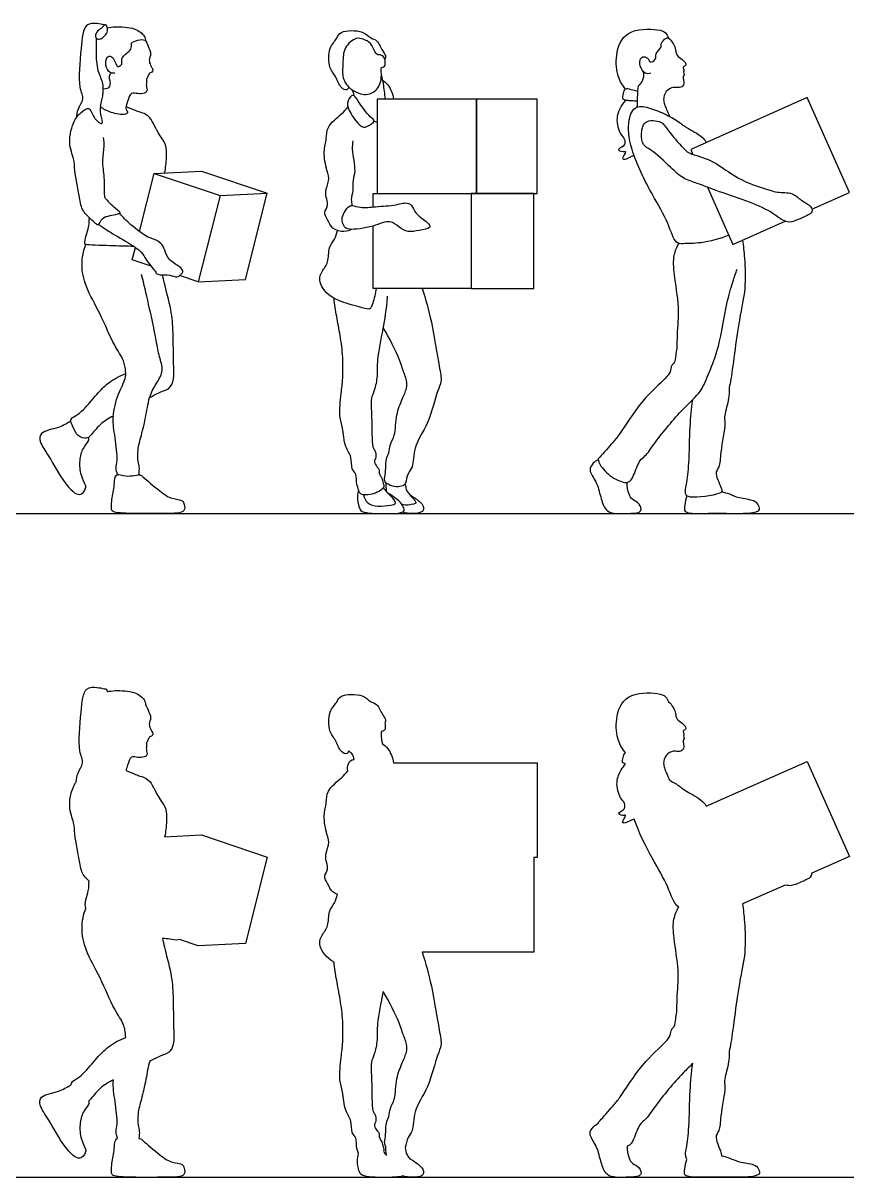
# Model space of a CAD drawing. Header units: millimetres. Extents: x 71.6 to 121.6, y 1.1 to 34.5.
# Drawn here: x 117.373 to 120.234, y 6.439 to 10.416 of the extents above; entities that cross this region are included whole.
import ezdxf

# ---------------------------------------------------------------- set-up
doc = ezdxf.new("R2010")
doc.units = ezdxf.units.MM

msp = doc.modelspace()

# ---------------------------------------------------------------- linework, layer by layer
for p, q in [((114.6457, 8.7269), (120.2337, 8.7269)), ((114.6457, 6.4409), (120.2337, 6.4409))]:
    msp.add_line(p, q)
for points in [[(118.5923, 9.8287), (118.9346, 9.8287), (118.9346, 10.1537), (118.5923, 10.1537)], [(118.9346, 10.1537), (118.9346, 9.8287), (119.1431, 9.8287), (119.1431, 10.1537)], [(118.9157, 9.8287), (118.9157, 9.5019), (119.131, 9.5019), (119.131, 9.8287)]]:
    msp.add_lwpolyline(points, close=True)
for points in [[(120.0894, 9.7744), (120.2184, 9.8318), (120.0729, 10.1591), (119.6717, 9.9808), (119.6794, 9.9636)], [(117.8244, 9.8975), (117.9873, 9.9057)], [(117.9873, 9.9057), (118.2137, 9.8298)], [(117.7736, 9.6978), (117.8244, 9.8975), (118.0508, 9.8217), (117.9752, 9.5243), (117.9109, 9.5459)], [(118.0508, 9.8217), (118.2137, 9.8298)], [(118.138, 9.5325), (118.2137, 9.8298)], [(118.5779, 9.7827), (118.5779, 9.8287), (118.9157, 9.8287), (118.9157, 9.5019), (118.5779, 9.5019), (118.5779, 9.717)], [(119.7296, 9.8505), (119.8171, 9.6535), (119.9969, 9.7334)], [(117.8135, 9.5785), (117.7488, 9.6002), (117.7598, 9.6433)], [(117.9752, 9.5243), (118.138, 9.5325)], [(118.6478, 7.8677), (118.9346, 7.8677)], [(118.9346, 7.8677), (119.1431, 7.8677), (119.1431, 7.5427), (119.131, 7.5427)], [(119.7255, 7.7187), (120.0729, 7.8731), (120.2184, 7.5458), (120.0894, 7.4884)], [(117.8599, 7.6133), (117.9873, 7.6197)], [(117.9873, 7.6197), (118.2137, 7.5438)], [(118.2137, 7.5438), (118.138, 7.2465)], [(119.131, 7.5427), (119.131, 7.2159), (118.9157, 7.2159)], [(119.9969, 7.4474), (119.8498, 7.382)], [(117.9752, 7.2383), (117.9109, 7.2599)], [(118.138, 7.2465), (117.9752, 7.2383)], [(118.9157, 7.2159), (118.7468, 7.2159)]]:
    msp.add_lwpolyline(points)
for points, knots in [([(117.6528, 10.4086), (117.6444, 10.4116), (117.6276, 10.4142), (117.5802, 10.417), (117.5725, 10.3245), (117.5589, 10.1971), (117.5854, 10.155), (117.5586, 10.1193), (117.5567, 10.099), (117.5554, 10.0889)], [0, 0, 0, 0, 0.295319, 0.632851, 1.152599, 1.812825, 2.187872, 2.541124, 2.857498, 2.857498, 2.857498, 2.857498]), ([(117.6358, 10.3605), (117.6312, 10.3602), (117.6207, 10.3645), (117.6217, 10.3818), (117.6382, 10.3965), (117.6476, 10.4006), (117.6565, 10.4156), (117.6637, 10.3999), (117.6649, 10.3837), (117.6501, 10.3682), (117.6408, 10.3609), (117.6358, 10.3605)], [0, 0, 0, 0, 0.208974, 0.426656, 0.689332, 0.884025, 1.080901, 1.274859, 1.506977, 1.766712, 1.995678, 1.995678, 1.995678, 1.995678]), ([(117.6628, 10.3994), (117.6719, 10.4011), (117.6899, 10.4041), (117.7584, 10.402), (117.7915, 10.3731), (117.7937, 10.3601), (117.7944, 10.3544)], [0, 0, 0, 0, 0.301722, 0.770358, 1.135369, 1.373079, 1.373079, 1.373079, 1.373079]), ([(118.4943, 10.1955), (118.4928, 10.1918), (118.4882, 10.1821), (118.4635, 10.1914), (118.4501, 10.2346), (118.4239, 10.2607), (118.4229, 10.3313), (118.4547, 10.3615), (118.4631, 10.3916), (118.5452, 10.3919), (118.5657, 10.3634), (118.5951, 10.3581), (118.6081, 10.3202), (118.6226, 10.3053), (118.6198, 10.2956), (118.6183, 10.2918)], [0, 0, 0, 0, 0.195105, 0.447828, 0.823282, 1.172568, 1.629675, 1.997234, 2.288941, 2.770865, 3.100996, 3.391071, 3.741503, 3.994665, 4.194039, 4.194039, 4.194039, 4.194039]), ([(119.4474, 10.1884), (119.437, 10.2011), (119.4179, 10.2304), (119.4105, 10.3058), (119.4433, 10.3972), (119.5557, 10.3964), (119.5857, 10.3848), (119.5932, 10.3707), (119.5952, 10.3644)], [0, 0, 0, 0, 0.401951, 0.895143, 1.424033, 1.996578, 2.313714, 2.570881, 2.570881, 2.570881, 2.570881]), ([(117.6488, 10.0213), (117.65, 10.0107), (117.6525, 9.9891), (117.6426, 9.9383), (117.6535, 9.8877), (117.6503, 9.8203), (117.657, 9.8106), (117.6811, 9.7845), (117.712, 9.764), (117.6951, 9.7545), (117.6414, 9.7508), (117.6326, 9.7144), (117.6167, 9.7321), (117.577, 9.7641), (117.5675, 9.8081), (117.5491, 9.9091), (117.5498, 9.9475), (117.5246, 10.0044), (117.546, 10.0804), (117.5703, 10.108), (117.5924, 10.1236), (117.605, 10.1189), (117.6091, 10.0995), (117.6329, 10.0717), (117.6504, 10.0667), (117.6366, 10.1033), (117.6405, 10.1416), (117.6471, 10.1591), (117.652, 10.2107), (117.6269, 10.2498), (117.6247, 10.3166), (117.6248, 10.3477), (117.6258, 10.3635)], [0, 0, 0, 0, 0.323924, 0.724695, 1.157755, 1.6125, 1.802493, 2.149105, 2.467165, 2.658317, 3.074634, 3.364156, 3.585714, 3.98844, 4.383182, 4.956476, 5.318673, 5.756826, 6.25484, 6.601952, 6.956899, 6.956899, 7.272179, 7.617431, 7.791339, 8.110026, 8.472012, 8.723182, 9.117109, 9.511332, 9.970708, 10.366487, 10.366487, 10.366487, 10.366487]), ([(117.6882, 10.2433), (117.6827, 10.2428), (117.6696, 10.2426), (117.6542, 10.2694), (117.6588, 10.2997), (117.6725, 10.3032), (117.6842, 10.2955), (117.6913, 10.2773), (117.6978, 10.2628), (117.7066, 10.2687), (117.7165, 10.2755), (117.7064, 10.2991), (117.7435, 10.3186), (117.7469, 10.3387), (117.7436, 10.3488), (117.7685, 10.358), (117.7953, 10.3615), (117.802, 10.335), (117.8164, 10.3096), (117.8037, 10.2884), (117.8117, 10.2714), (117.8147, 10.2624), (117.8218, 10.255), (117.8163, 10.245), (117.807, 10.2445), (117.8025, 10.2323), (117.8009, 10.2264), (117.7955, 10.223), (117.7993, 10.2121), (117.795, 10.1999), (117.8027, 10.181), (117.7895, 10.1735), (117.7683, 10.1707), (117.7417, 10.18), (117.7332, 10.1457), (117.7226, 10.1186), (117.736, 10.1088), (117.7225, 10.0968), (117.6731, 10.1069), (117.6507, 10.1188), (117.6394, 10.1265)], [0, 0, 0, 0, 0.231529, 0.53684, 0.838798, 1.025033, 1.227439, 1.487665, 1.693224, 1.854088, 2.037277, 2.288664, 2.638202, 2.884796, 3.043384, 3.322774, 3.60252, 3.879557, 4.183799, 4.451338, 4.688046, 4.866857, 5.037091, 5.208868, 5.374283, 5.571767, 5.714684, 5.842114, 6.021223, 6.231166, 6.470409, 6.666387, 6.935812, 7.206038, 7.521649, 7.826077, 8.015895, 8.206475, 8.604932, 8.971557, 8.971557, 8.971557, 8.971557]), ([(118.6073, 10.2623), (118.6036, 10.2587), (118.6116, 10.2245), (118.5914, 10.1816), (118.5598, 10.1691), (118.535, 10.1694), (118.5055, 10.1859), (118.4969, 10.1918), (118.4804, 10.2115), (118.4713, 10.2344), (118.4748, 10.2802), (118.4742, 10.3323), (118.5188, 10.3675), (118.5434, 10.3607), (118.5723, 10.348), (118.5818, 10.3185), (118.5931, 10.3043), (118.6056, 10.3075), (118.6192, 10.2975), (118.6209, 10.2749), (118.6178, 10.2652), (118.6073, 10.2623)], [0, 0, 0, 0, 0.342607, 0.746751, 1.073039, 1.366257, 1.69719, 1.892791, 2.178554, 2.468707, 2.862079, 3.285724, 3.69518, 3.980017, 4.299044, 4.622512, 4.855237, 5.049051, 5.273086, 5.551139, 5.747149, 5.747149, 5.747149, 5.747149]), ([(119.5342, 10.2434), (119.5279, 10.2416), (119.512, 10.2381), (119.4949, 10.2681), (119.4967, 10.2928), (119.5094, 10.3031), (119.5282, 10.2932), (119.5293, 10.277), (119.5558, 10.2898), (119.5477, 10.3116), (119.5729, 10.3309), (119.5675, 10.3466), (119.5856, 10.3638), (119.595, 10.3681), (119.6141, 10.3434), (119.6204, 10.325), (119.6199, 10.3077), (119.6379, 10.2935), (119.653, 10.2824), (119.6567, 10.2682), (119.6421, 10.2654), (119.6501, 10.252), (119.6459, 10.2476), (119.6508, 10.2366), (119.6439, 10.2307), (119.6479, 10.2177), (119.6489, 10.1964), (119.6269, 10.1919), (119.6117, 10.1967), (119.584, 10.1822), (119.5765, 10.1532), (119.5812, 10.1366), (119.5877, 10.1197), (119.595, 10.1027), (119.5991, 10.0942)], [0, 0, 0, 0, 0.253188, 0.569366, 0.848954, 1.053913, 1.298527, 1.490472, 1.745057, 1.998325, 2.294807, 2.511018, 2.78361, 2.947644, 3.251104, 3.512384, 3.73671, 4.004181, 4.257657, 4.444956, 4.624058, 4.817172, 4.948836, 5.13124, 5.286194, 5.491791, 5.738328, 5.981982, 6.210995, 6.514456, 6.818314, 7.051795, 7.293946, 7.598261, 7.598261, 7.598261, 7.598261]), ([(117.6487, 10.189), (117.6613, 10.1919), (117.6717, 10.1924), (117.6748, 10.2144), (117.6676, 10.2273), (117.6724, 10.2394), (117.6756, 10.2442)], [0, 0, 0, 0, 0.236271, 0.531076, 0.793562, 1.077204, 1.077204, 1.077204, 1.077204]), ([(118.6065, 10.2354), (118.6088, 10.2257), (118.6131, 10.2063), (118.6175, 10.1713), (118.6184, 10.1537)], [0, 0, 0, 0, 0.3110863, 0.7254038, 0.7254038, 0.7254038, 0.7254038]), ([(119.5081, 10.2484), (119.51, 10.2375), (119.5086, 10.2134), (119.4871, 10.1998), (119.4892, 10.1672), (119.4866, 10.1404), (119.4867, 10.1263)], [0, 0, 0, 0, 0.32892, 0.597756, 0.909444, 1.282064, 1.282064, 1.282064, 1.282064]), ([(118.5127, 10.1652), (118.5119, 10.1696), (118.5092, 10.1784), (118.5064, 10.1839), (118.5048, 10.1866)], [0, 0, 0, 0, 0.2104044, 0.3840961, 0.3840961, 0.3840961, 0.3840961]), ([(118.61, 10.2194), (118.617, 10.2148), (118.6313, 10.2049), (118.6463, 10.1712), (118.6478, 10.1537)], [0, 0, 0, 0, 0.2855216, 0.6989411, 0.6989411, 0.6989411, 0.6989411]), ([(119.4883, 10.1807), (119.4813, 10.1833), (119.4679, 10.1858), (119.4431, 10.1925), (119.4394, 10.1729), (119.4329, 10.1536), (119.4515, 10.1499), (119.4677, 10.1491), (119.4808, 10.1483), (119.4874, 10.1481)], [0, 0, 0, 0, 0.270784, 0.531498, 0.764814, 1.001488, 1.218498, 1.456942, 1.710427, 1.710427, 1.710427, 1.710427]), ([(118.5812, 10.0778), (118.5796, 10.0721), (118.5573, 10.0598), (118.5444, 10.0535), (118.5156, 10.0784), (118.488, 10.1251), (118.49, 10.1498), (118.509, 10.1752), (118.5278, 10.1442), (118.5635, 10.0933), (118.5826, 10.0826), (118.5812, 10.0778)], [0, 0, 0, 0, 0.3059, 0.516287, 0.849967, 1.271564, 1.553987, 1.818938, 2.116185, 2.587056, 2.842471, 2.842471, 2.842471, 2.842471]), ([(119.4473, 10.151), (119.4418, 10.1443), (119.4319, 10.1294), (119.4113, 10.0891), (119.4263, 10.0317), (119.4478, 10.0175), (119.4447, 9.9892), (119.414, 9.9818), (119.437, 9.9707), (119.4539, 9.9773), (119.4307, 9.9474), (119.4477, 9.9456), (119.4648, 9.9565), (119.4729, 9.9586), (119.4769, 9.9599)], [0, 0, 0, 0, 0.291822, 0.672409, 1.099113, 1.378146, 1.652129, 1.908997, 2.1396, 2.317664, 2.600978, 2.772371, 3.035131, 3.238565, 3.238565, 3.238565, 3.238565]), ([(117.8599, 9.8993), (117.864, 9.9168), (117.8669, 9.9521), (117.8678, 9.9995), (117.8349, 10.0369), (117.8107, 10.0996), (117.7752, 10.1081), (117.7602, 10.1141), (117.738, 10.123), (117.7272, 10.1279)], [0, 0, 0, 0, 0.420366, 0.801703, 1.204224, 1.665748, 1.986749, 2.219912, 2.561442, 2.561442, 2.561442, 2.561442]), ([(118.504, 9.7055), (118.4959, 9.7012), (118.4783, 9.6945), (118.4347, 9.7051), (118.4233, 9.738), (118.4052, 9.764), (118.4287, 9.7873), (118.4065, 9.8354), (118.4307, 9.8721), (118.4174, 9.9092), (118.405, 9.9726), (118.4191, 10.0172), (118.4158, 10.0595), (118.471, 10.1027), (118.484, 10.1186), (118.4915, 10.1264)], [0, 0, 0, 0, 0.298925, 0.658648, 0.990455, 1.287143, 1.576483, 1.967807, 2.323989, 2.672729, 3.128641, 3.515722, 3.872525, 4.331326, 4.656401, 4.656401, 4.656401, 4.656401]), ([(119.8032, 9.6849), (119.7725, 9.6726), (119.7107, 9.6562), (119.6484, 9.6566), (119.6168, 9.654), (119.5931, 9.7357), (119.5381, 9.8234), (119.4626, 9.976), (119.4521, 10.0778), (119.4798, 10.136), (119.5355, 10.1228), (119.5878, 10.1016), (119.6342, 10.0742), (119.6606, 10.0515), (119.7089, 10.0299), (119.7237, 10.0077), (119.7255, 10.0047)], [0, 0, 0, 0, 0.570653, 1.017819, 1.297151, 1.783206, 2.39035, 3.138836, 3.717037, 4.121608, 4.518556, 4.961452, 5.372597, 5.725019, 6.166249, 6.2354, 6.2354, 6.2354, 6.2354]), ([(118.5812, 10.0778), (118.5831, 10.0768), (118.5874, 10.0754), (118.5907, 10.0755), (118.5923, 10.0757)], [0, 0, 0, 0, 0.1456926, 0.2719666, 0.2719666, 0.2719666, 0.2719666]), ([(119.5818, 10.0625), (119.5782, 10.0672), (119.5732, 10.0737), (119.5517, 10.0808), (119.5111, 10.0806), (119.4991, 10.038), (119.5058, 9.9921), (119.537, 9.9808), (119.6041, 9.9181), (119.6433, 9.8794), (119.6964, 9.864), (119.7603, 9.8379), (119.8626, 9.8043), (119.947, 9.7704), (120.001, 9.7234), (120.0365, 9.7363), (120.0717, 9.7524), (120.0926, 9.7635), (120.0873, 9.7879), (120.0491, 9.8044), (120.0248, 9.8338), (119.9695, 9.8315), (119.945, 9.8409), (119.8835, 9.8574), (119.8059, 9.8964), (119.7484, 9.9451), (119.6683, 9.9648), (119.6513, 9.9794), (119.6133, 10.0207), (119.5887, 10.0533), (119.5818, 10.0625)], [0, 0, 0, 0, 0.215967, 0.479343, 0.747073, 1.146614, 1.512366, 1.827935, 2.373504, 2.806319, 3.215799, 3.693403, 4.290372, 4.849129, 5.308229, 5.638906, 6.000213, 6.258845, 6.504119, 6.864862, 7.217284, 7.623059, 7.919864, 8.367145, 8.904096, 9.415025, 9.915977, 10.185565, 10.614694, 11.02705, 11.02705, 11.02705, 11.02705]), ([(118.5085, 10.0107), (118.5072, 10.0006), (118.5026, 9.9814), (118.5201, 9.9052), (118.5061, 9.8762), (118.5102, 9.8405), (118.5003, 9.8076), (118.5046, 9.7937), (118.5066, 9.7873)], [0, 0, 0, 0, 0.315405, 0.806902, 1.130183, 1.464125, 1.794204, 2.051225, 2.051225, 2.051225, 2.051225]), ([(118.5066, 9.7873), (118.5024, 9.7879), (118.4942, 9.7864), (118.4639, 9.7472), (118.4778, 9.7124), (118.497, 9.7017), (118.5795, 9.7126), (118.6354, 9.7411), (118.6664, 9.7127), (118.6988, 9.6937), (118.7339, 9.7022), (118.7798, 9.7073), (118.7652, 9.7321), (118.7265, 9.7552), (118.7179, 9.7753), (118.7007, 9.8028), (118.6549, 9.7868), (118.5876, 9.7847), (118.5372, 9.7776), (118.5133, 9.7863), (118.5066, 9.7873)], [0, 0, 0, 0, 0.191953, 0.573787, 0.898994, 1.147787, 1.663264, 2.105713, 2.447511, 2.785866, 3.138279, 3.482677, 3.72496, 4.109738, 4.380617, 4.669086, 5.042155, 5.520566, 5.931884, 6.238359, 6.238359, 6.238359, 6.238359]), ([(117.5996, 9.7465), (117.5994, 9.7355), (117.6014, 9.7167), (117.5776, 9.6553), (117.5963, 9.6528), (117.6886, 9.6491), (117.7295, 9.6482), (117.7528, 9.6479)], [0, 0, 0, 0, 0.329526, 0.761188, 0.949103, 1.491168, 1.969753, 1.969753, 1.969753, 1.969753]), ([(117.6323, 9.7226), (117.6436, 9.7147), (117.6663, 9.6988), (117.7326, 9.6611), (117.7828, 9.6293), (117.7928, 9.6016), (117.8283, 9.5621), (117.8338, 9.5464), (117.8795, 9.5512), (117.9014, 9.5372), (117.9185, 9.5517), (117.9261, 9.5626), (117.9109, 9.5785), (117.8722, 9.5983), (117.8605, 9.634), (117.8507, 9.659), (117.817, 9.6746), (117.8005, 9.6773), (117.74, 9.7221), (117.7169, 9.7467), (117.7047, 9.7608)], [0, 0, 0, 0, 0.368147, 0.872858, 1.305407, 1.619275, 2.027812, 2.245482, 2.614059, 2.898453, 3.148685, 3.336656, 3.581253, 3.958764, 4.302442, 4.596737, 4.927615, 5.170165, 5.651443, 6.079677, 6.079677, 6.079677, 6.079677]), ([(118.5882, 9.5019), (118.5868, 9.4847), (118.5768, 9.4537), (118.5701, 9.4268), (118.537, 9.4378), (118.4267, 9.4608), (118.3879, 9.5279), (118.4009, 9.5619), (118.427, 9.5918), (118.4225, 9.643), (118.4472, 9.6704), (118.4524, 9.6914), (118.4549, 9.7015)], [0, 0, 0, 0, 0.410274, 0.671673, 0.968891, 1.576529, 2.048473, 2.369496, 2.72053, 3.115363, 3.452526, 3.771258, 3.771258, 3.771258, 3.771258]), ([(119.8498, 9.668), (119.853, 9.6474), (119.8582, 9.6065), (119.8621, 9.4933), (119.8368, 9.4027), (119.8115, 9.1854), (119.8029, 9.1573), (119.8068, 9.1369), (119.7915, 9.0787), (119.7862, 9.055), (119.7936, 9.0353), (119.7721, 8.937), (119.7739, 8.8879), (119.7492, 8.8654), (119.7841, 8.8086), (119.7718, 8.7914), (119.6686, 8.776), (119.6502, 8.7947), (119.6581, 8.8311), (119.6674, 8.9029), (119.6677, 9.0257), (119.6749, 9.0873), (119.6787, 9.1187)], [0, 0, 0, 0, 0.453117, 1.038706, 1.639273, 2.474482, 2.769941, 3.018798, 3.463956, 3.740968, 3.990357, 4.562794, 4.976399, 5.27118, 5.705484, 5.933882, 6.484331, 6.741798, 7.065473, 7.557819, 8.194303, 8.752478, 8.752478, 8.752478, 8.752478]), ([(117.698, 8.8608), (117.6952, 8.8683), (117.6908, 8.8856), (117.6999, 8.9107), (117.6895, 8.9912), (117.678, 9.0584), (117.6978, 9.1372), (117.727, 9.1898), (117.7262, 9.2166), (117.7209, 9.257), (117.6833, 9.3065), (117.6401, 9.4159), (117.5867, 9.5041), (117.5707, 9.5848), (117.5806, 9.6322), (117.5887, 9.654)], [0, 0, 0, 0, 0.281117, 0.57126, 1.07804, 1.564239, 2.078324, 2.514439, 2.802426, 3.150925, 3.598669, 4.222457, 4.811188, 5.31951, 5.797864, 5.797864, 5.797864, 5.797864]), ([(119.6304, 9.6568), (119.6231, 9.6441), (119.6097, 9.6152), (119.6125, 9.5472), (119.6336, 9.4383), (119.6235, 9.3471), (119.625, 9.2964), (119.6195, 9.2739), (119.6176, 9.2449), (119.604, 9.2376), (119.6023, 9.2123), (119.5819, 9.1883), (119.4987, 9.1153), (119.4302, 9.0014), (119.4062, 8.976), (119.3609, 8.9223), (119.3506, 8.9147), (119.3617, 8.8856), (119.4033, 8.8461), (119.4581, 8.826), (119.4767, 8.8581), (119.4941, 8.9119), (119.5173, 8.9239), (119.5527, 8.9789), (119.6413, 9.0867), (119.7086, 9.1435), (119.7361, 9.2153), (119.7719, 9.3014), (119.7929, 9.4472), (119.8161, 9.5219), (119.8263, 9.5537), (119.8315, 9.5684)], [0, 0, 0, 0, 0.379575, 0.845147, 1.455051, 2.010635, 2.405653, 2.684382, 2.978648, 3.188553, 3.455984, 3.761914, 4.372725, 5.085997, 5.452759, 5.916808, 6.104769, 6.391861, 6.839561, 7.244132, 7.56313, 7.988244, 8.264371, 8.71492, 9.456102, 9.998117, 10.478027, 11.037824, 11.73628, 12.243028, 12.634701, 12.634701, 12.634701, 12.634701]), ([(117.7712, 8.8603), (117.7728, 8.8688), (117.774, 8.8868), (117.7682, 8.9067), (117.7663, 8.9479), (117.7806, 8.9966), (117.7968, 9.0646), (117.8067, 9.1343), (117.8338, 9.1777), (117.8584, 9.2194), (117.8402, 9.2692), (117.8315, 9.3237), (117.8047, 9.4514), (117.7891, 9.516), (117.7806, 9.5499)], [0, 0, 0, 0, 0.291815, 0.552415, 0.910096, 1.321022, 1.80382, 2.283817, 2.692379, 3.075428, 3.470749, 3.902808, 4.550646, 5.137338, 5.137338, 5.137338, 5.137338]), ([(117.8086, 9.1268), (117.8215, 9.1327), (117.8456, 9.1468), (117.8851, 9.1568), (117.8933, 9.2041), (117.8904, 9.2431), (117.8899, 9.3532), (117.8848, 9.424), (117.8587, 9.5192), (117.8549, 9.539), (117.8527, 9.5488)], [0, 0, 0, 0, 0.374327, 0.721538, 1.086418, 1.457399, 2.04597, 2.559729, 3.112382, 3.426992, 3.426992, 3.426992, 3.426992]), ([(118.6267, 9.4752), (118.6229, 9.4265), (118.6127, 9.3658), (118.5897, 9.2571), (118.5939, 9.2029), (118.584, 9.1508), (118.568, 9.1218), (118.5749, 9.061), (118.5723, 8.9552), (118.5855, 8.945), (118.5897, 8.9203), (118.5786, 8.905), (118.5921, 8.8865), (118.6008, 8.8782), (118.5969, 8.8644), (118.6092, 8.8489), (118.6116, 8.8318), (118.619, 8.8141), (118.5905, 8.7982), (118.5701, 8.7918), (118.5335, 8.7883), (118.5269, 8.8108), (118.5204, 8.8334), (118.5201, 8.843), (118.5211, 8.8636), (118.5012, 8.8797), (118.5062, 8.9236), (118.4789, 8.9557), (118.4744, 9.023), (118.4596, 9.0611), (118.4681, 9.1413), (118.4743, 9.1918), (118.475, 9.2653), (118.4653, 9.3392), (118.4519, 9.4048), (118.4461, 9.4469), (118.4434, 9.4678)], [0, 0, 0, 0, 0.559986, 1.153911, 1.580001, 1.982027, 2.296641, 2.753451, 3.329938, 3.550201, 3.817159, 4.052842, 4.30936, 4.501714, 4.70023, 4.946683, 5.186954, 5.410685, 5.709079, 5.993375, 6.311657, 6.568337, 6.843341, 7.022879, 7.265806, 7.539615, 7.897503, 8.264755, 8.719656, 9.093961, 9.592645, 10.01025, 10.492161, 10.988947, 11.455002, 11.90808, 11.90808, 11.90808, 11.90808]), ([(118.7468, 9.5019), (118.7589, 9.4635), (118.7808, 9.3905), (118.8038, 9.2385), (118.8162, 9.1809), (118.7964, 9.1462), (118.7715, 9.0339), (118.7148, 8.9596), (118.7179, 8.8865), (118.6957, 8.867), (118.6914, 8.8308), (118.681, 8.8212), (118.657, 8.8158), (118.6301, 8.8271), (118.617, 8.834), (118.6174, 8.8543), (118.6235, 8.8828), (118.621, 8.9142), (118.6336, 8.9353), (118.6356, 8.9659), (118.6558, 8.9957), (118.6552, 9.0679), (118.678, 9.119), (118.6942, 9.1576), (118.6955, 9.1849), (118.678, 9.2269), (118.6692, 9.2596), (118.6341, 9.3326), (118.6121, 9.3664)], [0, 0, 0, 0, 0.626345, 1.331829, 1.750158, 2.093827, 2.698646, 3.26184, 3.72016, 4.02021, 4.3498, 4.554038, 4.828034, 5.136524, 5.341542, 5.580699, 5.895147, 6.211065, 6.488119, 6.79308, 7.129623, 7.607697, 8.041934, 8.401681, 8.696304, 9.065711, 9.408755, 10.035981, 10.035981, 10.035981, 10.035981]), ([(117.6834, 9.0624), (117.6671, 9.0544), (117.6369, 9.0363), (117.606, 8.9956), (117.5913, 8.9824), (117.5578, 8.9917), (117.5461, 9.025), (117.5303, 9.0508), (117.5557, 9.0641), (117.5827, 9.0846), (117.6274, 9.1387), (117.664, 9.1781), (117.705, 9.2007), (117.7262, 9.2084)], [0, 0, 0, 0, 0.423321, 0.826396, 1.066635, 1.373233, 1.716587, 2.001331, 2.268044, 2.609148, 3.084903, 3.51301, 3.984148, 3.984148, 3.984148, 3.984148]), ([(117.5366, 9.0443), (117.5228, 9.0367), (117.4985, 9.0206), (117.4293, 9.0102), (117.4281, 8.9708), (117.4652, 8.9218), (117.5089, 8.8347), (117.5659, 8.7784), (117.5889, 8.8108), (117.5888, 8.825), (117.5696, 8.8595), (117.5662, 8.909), (117.5762, 8.9511), (117.5996, 8.976), (117.5991, 8.9858), (117.5992, 8.99)], [0, 0, 0, 0, 0.392779, 0.842851, 1.145405, 1.587904, 2.178628, 2.638678, 2.93231, 3.14307, 3.491726, 3.899514, 4.277329, 4.598744, 4.80298, 4.80298, 4.80298, 4.80298]), ([(119.3534, 8.9115), (119.347, 8.9089), (119.3354, 8.901), (119.317, 8.8748), (119.3498, 8.8358), (119.3602, 8.7853), (119.376, 8.7382), (119.4069, 8.7243), (119.4623, 8.7278), (119.5065, 8.7292), (119.4962, 8.7635), (119.4705, 8.7731), (119.4575, 8.7927), (119.4514, 8.8205), (119.4529, 8.8342)], [0, 0, 0, 0, 0.26199, 0.552691, 0.937062, 1.360667, 1.750301, 2.063986, 2.50215, 2.841057, 3.121774, 3.415779, 3.687621, 4.056709, 4.056709, 4.056709, 4.056709]), ([(117.698, 8.8608), (117.6873, 8.8582), (117.6889, 8.8213), (117.6764, 8.7728), (117.6763, 8.741), (117.6824, 8.7293), (117.7545, 8.7258), (117.8566, 8.727), (117.9339, 8.7273), (117.9276, 8.7577), (117.9236, 8.7745), (117.8809, 8.7762), (117.8457, 8.8021), (117.7863, 8.8511), (117.7768, 8.8631), (117.7472, 8.8552), (117.7212, 8.8556), (117.7032, 8.8621), (117.698, 8.8608)], [0, 0, 0, 0, 0.49074, 0.921678, 1.232507, 1.405465, 1.864777, 2.486421, 2.939204, 3.199808, 3.419349, 3.762617, 4.164145, 4.660096, 4.87001, 5.169797, 5.471904, 5.713882, 5.713882, 5.713882, 5.713882]), ([(118.6218, 8.8321), (118.6218, 8.8273), (118.622, 8.8176), (118.6232, 8.8071), (118.6241, 8.8019)], [0, 0, 0, 0, 0.2175511, 0.4438608, 0.4438608, 0.4438608, 0.4438608]), ([(118.688, 8.8293), (118.6895, 8.8199), (118.6897, 8.8023), (118.7324, 8.7634), (118.7157, 8.7586), (118.6906, 8.7534), (118.6781, 8.7574)], [0, 0, 0, 0, 0.305256, 0.69724, 0.867457, 1.225742, 1.225742, 1.225742, 1.225742]), ([(118.5275, 8.8089), (118.5257, 8.7997), (118.5227, 8.7827), (118.5272, 8.7527), (118.5362, 8.7332), (118.5657, 8.7264), (118.6528, 8.7252), (118.689, 8.7321), (118.6817, 8.7506), (118.6752, 8.764), (118.6545, 8.7813), (118.6281, 8.7977)], [0, 0, 0, 0, 0.302022, 0.65924, 0.843217, 1.174001, 1.730627, 2.068957, 2.349133, 2.613632, 2.939738, 2.939738, 2.939738, 2.939738]), ([(118.5451, 8.7911), (118.5472, 8.7809), (118.5562, 8.7587), (118.595, 8.7499), (118.6358, 8.7551), (118.663, 8.7605), (118.6389, 8.7891), (118.62, 8.8039), (118.6143, 8.817)], [0, 0, 0, 0, 0.317913, 0.664357, 1.040761, 1.291599, 1.610052, 1.963889, 1.963889, 1.963889, 1.963889]), ([(118.7049, 8.7905), (118.7163, 8.785), (118.7361, 8.7699), (118.7501, 8.7564), (118.753, 8.7409), (118.7459, 8.7292), (118.7135, 8.7256), (118.6905, 8.7282), (118.6787, 8.7316)], [0, 0, 0, 0, 0.350726, 0.600922, 0.81287, 1.0035, 1.317587, 1.663487, 1.663487, 1.663487, 1.663487]), ([(119.6583, 8.788), (119.6543, 8.7777), (119.6522, 8.7569), (119.6464, 8.7281), (119.7051, 8.7261), (119.7687, 8.7295), (119.918, 8.7236), (119.9061, 8.7563), (119.8914, 8.7734), (119.8326, 8.7793), (119.8107, 8.7927), (119.7876, 8.7985), (119.7773, 8.8011)], [0, 0, 0, 0, 0.330193, 0.59281, 0.973902, 1.489342, 2.13778, 2.40533, 2.683406, 3.056483, 3.443463, 3.739718, 3.739718, 3.739718, 3.739718]), ([(117.5554, 7.8029), (117.5567, 7.813), (117.5586, 7.8333), (117.5854, 7.869), (117.5589, 7.9111), (117.5725, 8.0385), (117.5802, 8.131), (117.6276, 8.1282), (117.6444, 8.1256), (117.6528, 8.1226)], [-2.857498, -2.857498, -2.857498, -2.857498, -2.541124, -2.187872, -1.812825, -1.152599, -0.632851, -0.295319, 0, 0, 0, 0]), ([(117.6528, 8.1226), (117.6587, 8.1247), (117.6613, 8.1192), (117.6627, 8.1139), (117.6628, 8.1134)], [1.0000302, 1.0000302, 1.0000302, 1.0000302, 1.2664129, 1.2974768, 1.2974768, 1.2974768, 1.2974768]), ([(117.6628, 8.1134), (117.6719, 8.1151), (117.6899, 8.1181), (117.7584, 8.116), (117.7915, 8.0871), (117.7937, 8.0741), (117.7944, 8.0684)], [0, 0, 0, 0, 0.301722, 0.770358, 1.135369, 1.373079, 1.373079, 1.373079, 1.373079]), ([(118.4943, 7.9095), (118.4928, 7.9058), (118.4882, 7.8961), (118.4635, 7.9054), (118.4501, 7.9486), (118.4239, 7.9747), (118.4229, 8.0453), (118.4547, 8.0755), (118.4631, 8.1056), (118.5452, 8.1059), (118.5657, 8.0774), (118.5951, 8.0721), (118.6081, 8.0342), (118.6226, 8.0193), (118.6198, 8.0096), (118.6183, 8.0058)], [0, 0, 0, 0, 0.195105, 0.447828, 0.823282, 1.172568, 1.629675, 1.997234, 2.288941, 2.770865, 3.100996, 3.391071, 3.741503, 3.994665, 4.194039, 4.194039, 4.194039, 4.194039]), ([(119.4474, 7.9024), (119.437, 7.9151), (119.4179, 7.9444), (119.4105, 8.0198), (119.4433, 8.1112), (119.5557, 8.1104), (119.5857, 8.0988), (119.5932, 8.0847), (119.5952, 8.0784)], [0, 0, 0, 0, 0.401951, 0.895143, 1.424033, 1.996578, 2.313714, 2.570881, 2.570881, 2.570881, 2.570881]), ([(119.5952, 8.0784), (119.6005, 8.075), (119.6143, 8.0568), (119.6204, 8.039), (119.6199, 8.0217), (119.6379, 8.0075), (119.653, 7.9964), (119.6567, 7.9822), (119.6421, 7.9794), (119.6501, 7.966), (119.6459, 7.9616), (119.6508, 7.9506), (119.6439, 7.9447), (119.6479, 7.9317), (119.6489, 7.9104), (119.6269, 7.9059), (119.6117, 7.9107), (119.584, 7.8962), (119.5765, 7.8672), (119.5812, 7.8506), (119.5877, 7.8337), (119.595, 7.8167), (119.5991, 7.8082)], [2.970141, 2.970141, 2.970141, 2.970141, 3.251104, 3.512384, 3.73671, 4.004181, 4.257657, 4.444956, 4.624058, 4.817172, 4.948836, 5.13124, 5.286194, 5.491791, 5.738328, 5.981982, 6.210995, 6.514456, 6.818314, 7.051795, 7.293946, 7.598261, 7.598261, 7.598261, 7.598261]), ([(117.7944, 8.0684), (117.7982, 8.0641), (117.8028, 8.0476), (117.8164, 8.0236), (117.8037, 8.0024), (117.8117, 7.9854), (117.8147, 7.9764), (117.8218, 7.969), (117.8163, 7.959), (117.807, 7.9585), (117.8025, 7.9463), (117.8009, 7.9404), (117.7955, 7.937), (117.7993, 7.9261), (117.795, 7.9139), (117.8027, 7.895), (117.7895, 7.8875), (117.7683, 7.8847), (117.7417, 7.894), (117.7343, 7.8644), (117.7282, 7.8473), (117.7272, 7.8419)], [3.647692, 3.647692, 3.647692, 3.647692, 3.879557, 4.183799, 4.451338, 4.688046, 4.866857, 5.037091, 5.208868, 5.374283, 5.571767, 5.714684, 5.842114, 6.021223, 6.231166, 6.470409, 6.666387, 6.935812, 7.206038, 7.521649, 7.703468, 7.703468, 7.703468, 7.703468]), ([(118.6183, 8.0058), (118.62, 8.0002), (118.6205, 7.9876), (118.6178, 7.9792), (118.6073, 7.9763)], [5.1886321, 5.1886321, 5.1886321, 5.1886321, 5.4802107, 5.7471495, 5.7471495, 5.7471495, 5.7471495]), ([(118.61, 7.9334), (118.617, 7.9288), (118.6313, 7.9189), (118.6463, 7.8852), (118.6478, 7.8677)], [0, 0, 0, 0, 0.2855216, 0.6989411, 0.6989411, 0.6989411, 0.6989411]), ([(118.4915, 7.8404), (118.4889, 7.8498), (118.49, 7.8638), (118.5023, 7.8803), (118.5127, 7.8792)], [1.2715639, 1.2715639, 1.2715639, 1.2715639, 1.5961112, 1.9005814, 1.9005814, 1.9005814, 1.9005814]), ([(118.5048, 7.9006), (118.5016, 7.9026), (118.499, 7.9045), (118.4953, 7.9084), (118.4943, 7.9095)], [1.6687827, 1.6687827, 1.6687827, 1.6687827, 1.8401592, 1.8953121, 1.8953121, 1.8953121, 1.8953121]), ([(118.5127, 7.8792), (118.5119, 7.8836), (118.5092, 7.8924), (118.5064, 7.8979), (118.5048, 7.9006)], [0, 0, 0, 0, 0.2104044, 0.3840961, 0.3840961, 0.3840961, 0.3840961]), ([(119.4473, 7.865), (119.443, 7.8657), (119.4333, 7.8688), (119.4394, 7.8869), (119.4418, 7.8995), (119.4474, 7.9024)], [-1.1758163, -1.1758163, -1.1758163, -1.1758163, -0.9949941, -0.749503, -0.5074949, -0.5074949, -0.5074949, -0.5074949]), ([(117.7272, 7.8419), (117.738, 7.837), (117.7602, 7.8281), (117.7752, 7.8221), (117.8107, 7.8136), (117.8349, 7.7509), (117.8678, 7.7135), (117.8669, 7.6661), (117.864, 7.6308), (117.8599, 7.6133)], [-2.561442, -2.561442, -2.561442, -2.561442, -2.219912, -1.986749, -1.665748, -1.204224, -0.801703, -0.420366, 0, 0, 0, 0]), ([(118.4549, 7.4155), (118.4491, 7.4175), (118.4323, 7.4259), (118.4233, 7.452), (118.4052, 7.478), (118.4287, 7.5013), (118.4065, 7.5494), (118.4307, 7.5861), (118.4174, 7.6232), (118.405, 7.6866), (118.4191, 7.7312), (118.4158, 7.7735), (118.471, 7.8167), (118.484, 7.8326), (118.4915, 7.8404)], [0.503001, 0.503001, 0.503001, 0.503001, 0.658648, 0.990455, 1.287143, 1.576483, 1.967807, 2.323989, 2.672729, 3.128641, 3.515722, 3.872525, 4.331326, 4.656401, 4.656401, 4.656401, 4.656401]), ([(119.4769, 7.6739), (119.4729, 7.6726), (119.4648, 7.6705), (119.4477, 7.6596), (119.4307, 7.6614), (119.4539, 7.6913), (119.437, 7.6847), (119.414, 7.6958), (119.4447, 7.7032), (119.4478, 7.7315), (119.4263, 7.7457), (119.4113, 7.8031), (119.4319, 7.8434), (119.4418, 7.8583), (119.4473, 7.865)], [-3.238565, -3.238565, -3.238565, -3.238565, -3.035131, -2.772371, -2.600978, -2.317664, -2.1396, -1.908997, -1.652129, -1.378146, -1.099113, -0.672409, -0.291822, 0, 0, 0, 0]), ([(117.5996, 7.4605), (117.5935, 7.4663), (117.5755, 7.4848), (117.5675, 7.5221), (117.5491, 7.6231), (117.5498, 7.6615), (117.5246, 7.7184), (117.5418, 7.7798), (117.5533, 7.7999), (117.5554, 7.8029)], [3.794993, 3.794993, 3.794993, 3.794993, 3.98844, 4.383182, 4.956476, 5.318673, 5.756826, 6.25484, 6.355184, 6.355184, 6.355184, 6.355184]), ([(119.5991, 7.8082), (119.6116, 7.8015), (119.6362, 7.7865), (119.6606, 7.7655), (119.7089, 7.7439), (119.7237, 7.7217), (119.7255, 7.7187)], [5.052149, 5.052149, 5.052149, 5.052149, 5.372597, 5.725019, 6.166249, 6.2354, 6.2354, 6.2354, 6.2354]), ([(119.6304, 7.3708), (119.612, 7.3847), (119.5931, 7.4497), (119.5411, 7.5326), (119.4931, 7.6286), (119.4769, 7.6739)], [1.196878, 1.196878, 1.196878, 1.196878, 1.710947, 2.353084, 3.036949, 3.036949, 3.036949, 3.036949]), ([(120.0894, 7.4884), (120.0867, 7.4744), (120.0717, 7.4664), (120.0365, 7.4503), (120.0151, 7.4425), (119.9969, 7.4474)], [-6.382449, -6.382449, -6.382449, -6.382449, -6.07296, -5.640606, -5.244904, -5.244904, -5.244904, -5.244904]), ([(117.5887, 7.368), (117.5823, 7.3814), (117.6014, 7.4307), (117.5994, 7.4495), (117.5996, 7.4605)], [-0.8891821, -0.8891821, -0.8891821, -0.8891821, -0.3849364, 0, 0, 0, 0]), ([(118.4434, 7.1818), (118.4401, 7.1837), (118.4115, 7.201), (118.3879, 7.2419), (118.4009, 7.2759), (118.427, 7.3058), (118.4225, 7.357), (118.4472, 7.3844), (118.4524, 7.4054), (118.4549, 7.4155)], [1.516051, 1.516051, 1.516051, 1.516051, 1.576529, 2.048473, 2.369496, 2.72053, 3.115363, 3.452526, 3.771258, 3.771258, 3.771258, 3.771258]), ([(117.7262, 6.9224), (117.7248, 6.9414), (117.7209, 6.971), (117.6833, 7.0205), (117.6401, 7.1299), (117.5867, 7.2181), (117.5707, 7.2988), (117.5806, 7.3462), (117.5887, 7.368)], [2.707743, 2.707743, 2.707743, 2.707743, 3.067258, 3.529154, 4.17266, 4.78, 5.304389, 5.797864, 5.797864, 5.797864, 5.797864]), ([(119.3534, 6.6255), (119.3538, 6.631), (119.3609, 6.6363), (119.4062, 6.69), (119.4302, 6.7154), (119.4987, 6.8293), (119.5819, 6.9023), (119.6023, 6.9263), (119.604, 6.9516), (119.6176, 6.9589), (119.6195, 6.9879), (119.625, 7.0104), (119.6235, 7.0611), (119.6336, 7.1523), (119.6125, 7.2612), (119.6097, 7.3292), (119.6231, 7.3581), (119.6304, 7.3708)], [-6.142764, -6.142764, -6.142764, -6.142764, -5.953633, -5.486695, -5.117651, -4.39994, -3.785327, -3.477494, -3.208398, -2.997186, -2.701088, -2.420625, -2.023149, -1.464107, -0.850407, -0.381937, 0, 0, 0, 0]), ([(119.8498, 7.382), (119.853, 7.3614), (119.8582, 7.3205), (119.8621, 7.2073), (119.8368, 7.1167), (119.8115, 6.8994), (119.8029, 6.8713), (119.8068, 6.8509), (119.7915, 6.7927), (119.7862, 6.769), (119.7936, 6.7493), (119.7721, 6.651), (119.7739, 6.6019), (119.7492, 6.5794), (119.7758, 6.5362), (119.7773, 6.5151)], [0, 0, 0, 0, 0.46237, 1.059918, 1.67275, 2.525015, 2.826508, 3.080447, 3.534695, 3.817365, 4.071846, 4.655974, 5.078025, 5.378826, 5.821999, 5.821999, 5.821999, 5.821999]), ([(117.8527, 7.2628), (117.8549, 7.253), (117.8587, 7.2332), (117.8848, 7.138), (117.8899, 7.0672), (117.8904, 6.9571), (117.8933, 6.9181), (117.8851, 6.8708), (117.8456, 6.8608), (117.8215, 6.8467), (117.8086, 6.8408)], [-3.426992, -3.426992, -3.426992, -3.426992, -3.112382, -2.559729, -2.04597, -1.457399, -1.086418, -0.721538, -0.374327, 0, 0, 0, 0]), ([(117.9109, 7.2599), (117.8953, 7.2551), (117.8834, 7.2627), (117.861, 7.2626), (117.8527, 7.2628)], [-3.0241596, -3.0241596, -3.0241596, -3.0241596, -2.6671376, -2.4062157, -2.4062157, -2.4062157, -2.4062157]), ([(118.7468, 7.2159), (118.7589, 7.1775), (118.7808, 7.1045), (118.8038, 6.9525), (118.8162, 6.8949), (118.7964, 6.8602), (118.7715, 6.7479), (118.7148, 6.6736), (118.7179, 6.6005), (118.6957, 6.581), (118.6925, 6.5537), (118.688, 6.5433)], [0, 0, 0, 0, 0.6318, 1.343427, 1.765399, 2.112061, 2.722147, 3.290245, 3.752556, 4.055219, 4.387679, 4.387679, 4.387679, 4.387679]), ([(118.5275, 6.5229), (118.5246, 6.533), (118.5204, 6.5474), (118.5201, 6.557), (118.5211, 6.5776), (118.5012, 6.5937), (118.5062, 6.6376), (118.4789, 6.6697), (118.4744, 6.737), (118.4596, 6.7751), (118.4681, 6.8553), (118.4743, 6.9058), (118.475, 6.9793), (118.4653, 7.0532), (118.4519, 7.1188), (118.4461, 7.1609), (118.4434, 7.1818)], [6.544539, 6.544539, 6.544539, 6.544539, 6.820769, 7.001107, 7.245116, 7.520146, 7.879629, 8.248518, 8.705446, 9.081419, 9.582325, 10.001792, 10.48585, 10.984851, 11.452983, 11.90808, 11.90808, 11.90808, 11.90808]), ([(118.6121, 7.0804), (118.6045, 7.0413), (118.5897, 6.9711), (118.5939, 6.9169), (118.584, 6.8648), (118.568, 6.8358), (118.5749, 6.775), (118.5723, 6.6692), (118.5855, 6.659), (118.5897, 6.6343), (118.5786, 6.619), (118.5921, 6.6005), (118.6008, 6.5922), (118.5969, 6.5784), (118.6092, 6.5629), (118.6116, 6.5461), (118.6159, 6.5356), (118.6143, 6.531)], [0.541984, 0.541984, 0.541984, 0.541984, 1.138119, 1.565794, 1.969316, 2.285101, 2.74361, 3.322242, 3.543325, 3.811276, 4.047836, 4.305308, 4.498378, 4.697633, 4.945003, 5.186168, 5.398176, 5.398176, 5.398176, 5.398176]), ([(118.6218, 6.5461), (118.6171, 6.5535), (118.6174, 6.5683), (118.6235, 6.5968), (118.621, 6.6282), (118.6336, 6.6493), (118.6356, 6.6799), (118.6558, 6.7097), (118.6552, 6.7819), (118.678, 6.833), (118.6942, 6.8716), (118.6955, 6.8989), (118.678, 6.9409), (118.6692, 6.9736), (118.6341, 7.0466), (118.6121, 7.0804)], [5.269575, 5.269575, 5.269575, 5.269575, 5.512399, 5.831668, 6.152429, 6.43373, 6.743366, 7.085068, 7.570471, 8.011365, 8.376627, 8.675767, 9.050837, 9.39914, 10.035981, 10.035981, 10.035981, 10.035981]), ([(117.5366, 6.7583), (117.5384, 6.7691), (117.5557, 6.7781), (117.5827, 6.7986), (117.6274, 6.8527), (117.664, 6.8921), (117.705, 6.9147), (117.7262, 6.9224)], [1.929771, 1.929771, 1.929771, 1.929771, 2.206109, 2.559524, 3.052449, 3.496006, 3.984148, 3.984148, 3.984148, 3.984148]), ([(117.8086, 6.8408), (117.8029, 6.8222), (117.7961, 6.776), (117.7806, 6.7106), (117.7663, 6.6619), (117.7682, 6.6207), (117.774, 6.6008), (117.7728, 6.5828), (117.7712, 6.5743)], [-2.230747, -2.230747, -2.230747, -2.230747, -1.80382, -1.321022, -0.910096, -0.552415, -0.291815, 0, 0, 0, 0]), ([(119.6787, 6.8327), (119.6687, 6.8228), (119.6274, 6.7838), (119.5527, 6.6929), (119.5173, 6.6379), (119.4941, 6.6259), (119.4767, 6.5721), (119.4646, 6.5513), (119.4529, 6.5482)], [-9.725405, -9.725405, -9.725405, -9.725405, -9.453406, -8.704803, -8.249743, -7.970852, -7.541481, -7.21929, -7.21929, -7.21929, -7.21929]), ([(119.6583, 6.5021), (119.6521, 6.5174), (119.6581, 6.5451), (119.6674, 6.6169), (119.6677, 6.7397), (119.6749, 6.8013), (119.6787, 6.8327)], [6.619409, 6.619409, 6.619409, 6.619409, 6.962786, 7.485101, 8.160327, 8.752478, 8.752478, 8.752478, 8.752478]), ([(117.6834, 6.7764), (117.6671, 6.7684), (117.6369, 6.7503), (117.613, 6.7188), (117.5992, 6.704)], [0, 0, 0, 0, 0.4716354, 0.9207147, 0.9207147, 0.9207147, 0.9207147]), ([(117.698, 6.5748), (117.6952, 6.5823), (117.6908, 6.5996), (117.6999, 6.6247), (117.6895, 6.7052), (117.6819, 6.7495), (117.6834, 6.7764)], [0, 0, 0, 0, 0.284431, 0.577995, 1.09075, 1.582682, 1.582682, 1.582682, 1.582682]), ([(117.5992, 6.704), (117.5991, 6.6998), (117.5996, 6.69), (117.5762, 6.6651), (117.5662, 6.623), (117.5696, 6.5735), (117.5888, 6.539), (117.5889, 6.5248), (117.5659, 6.4924), (117.5089, 6.5487), (117.4652, 6.6358), (117.4281, 6.6848), (117.4293, 6.7242), (117.4985, 6.7346), (117.5228, 6.7507), (117.5366, 6.7583)], [-4.80298, -4.80298, -4.80298, -4.80298, -4.598744, -4.277329, -3.899514, -3.491726, -3.14307, -2.93231, -2.638678, -2.178628, -1.587904, -1.145405, -0.842851, -0.392779, 0, 0, 0, 0]), ([(119.4529, 6.5482), (119.4514, 6.5345), (119.4575, 6.5067), (119.4705, 6.4871), (119.4962, 6.4775), (119.5065, 6.4432), (119.4623, 6.4418), (119.4069, 6.4383), (119.376, 6.4522), (119.3602, 6.4993), (119.3498, 6.5498), (119.317, 6.5888), (119.3354, 6.615), (119.347, 6.6229), (119.3534, 6.6255)], [-4.056709, -4.056709, -4.056709, -4.056709, -3.687621, -3.415779, -3.121774, -2.841057, -2.50215, -2.063986, -1.750301, -1.360667, -0.937062, -0.552691, -0.26199, 0, 0, 0, 0]), ([(117.7712, 6.5743), (117.7796, 6.5735), (117.7863, 6.5651), (117.8457, 6.5161), (117.8809, 6.4902), (117.9236, 6.4885), (117.9276, 6.4717), (117.9339, 6.4413), (117.8566, 6.441), (117.7545, 6.4398), (117.6824, 6.4433), (117.6763, 6.455), (117.6764, 6.4868), (117.6889, 6.5353), (117.6873, 6.5722), (117.698, 6.5748)], [-4.927672, -4.927672, -4.927672, -4.927672, -4.715273, -4.21345, -3.807168, -3.459835, -3.237695, -2.974005, -2.515861, -1.886857, -1.422106, -1.247101, -0.932591, -0.49655, 0, 0, 0, 0]), ([(118.6787, 6.4456), (118.6735, 6.4433), (118.6455, 6.4393), (118.5657, 6.4404), (118.5362, 6.4472), (118.5272, 6.4667), (118.5227, 6.4967), (118.5257, 6.5137), (118.5275, 6.5229)], [-1.965785, -1.965785, -1.965785, -1.965785, -1.730627, -1.174001, -0.843217, -0.65924, -0.302022, 0, 0, 0, 0]), ([(118.6241, 6.5159), (118.6232, 6.5211), (118.622, 6.5316), (118.6218, 6.5413), (118.6218, 6.5461)], [-0.4438608, -0.4438608, -0.4438608, -0.4438608, -0.2175511, 0, 0, 0, 0]), ([(118.688, 6.5433), (118.6895, 6.5339), (118.6896, 6.5235), (118.7016, 6.5084), (118.7049, 6.5045)], [0, 0, 0, 0, 0.3052555, 0.4112857, 0.4112857, 0.4112857, 0.4112857]), ([(118.7049, 6.5045), (118.7163, 6.499), (118.7361, 6.4839), (118.7501, 6.4704), (118.753, 6.4549), (118.7459, 6.4432), (118.7135, 6.4396), (118.6905, 6.4422), (118.6787, 6.4456)], [0, 0, 0, 0, 0.350726, 0.600922, 0.81287, 1.0035, 1.317587, 1.663487, 1.663487, 1.663487, 1.663487]), ([(119.7773, 6.5151), (119.7876, 6.5125), (119.8107, 6.5067), (119.8326, 6.4933), (119.8914, 6.4874), (119.9061, 6.4703), (119.918, 6.4376), (119.7687, 6.4435), (119.7051, 6.4401), (119.6464, 6.4421), (119.6522, 6.4709), (119.6543, 6.4917), (119.6583, 6.5021)], [-3.739718, -3.739718, -3.739718, -3.739718, -3.443463, -3.056483, -2.683406, -2.40533, -2.13778, -1.489342, -0.973902, -0.59281, -0.330193, 0, 0, 0, 0])]:
    msp.add_open_spline(points, degree=3, knots=knots)
for points in [[(118.6073, 7.9763), (118.6042, 7.9732), (118.6063, 7.9617), (118.6065, 7.9494)], [(118.6065, 7.9494), (118.6078, 7.9439), (118.6089, 7.9388), (118.61, 7.9334)], [(118.6143, 6.531), (118.6168, 6.5251), (118.6202, 6.5203), (118.6241, 6.5159)]]:
    msp.add_open_spline(points, degree=3)

doc.saveas('drawing.dxf')
